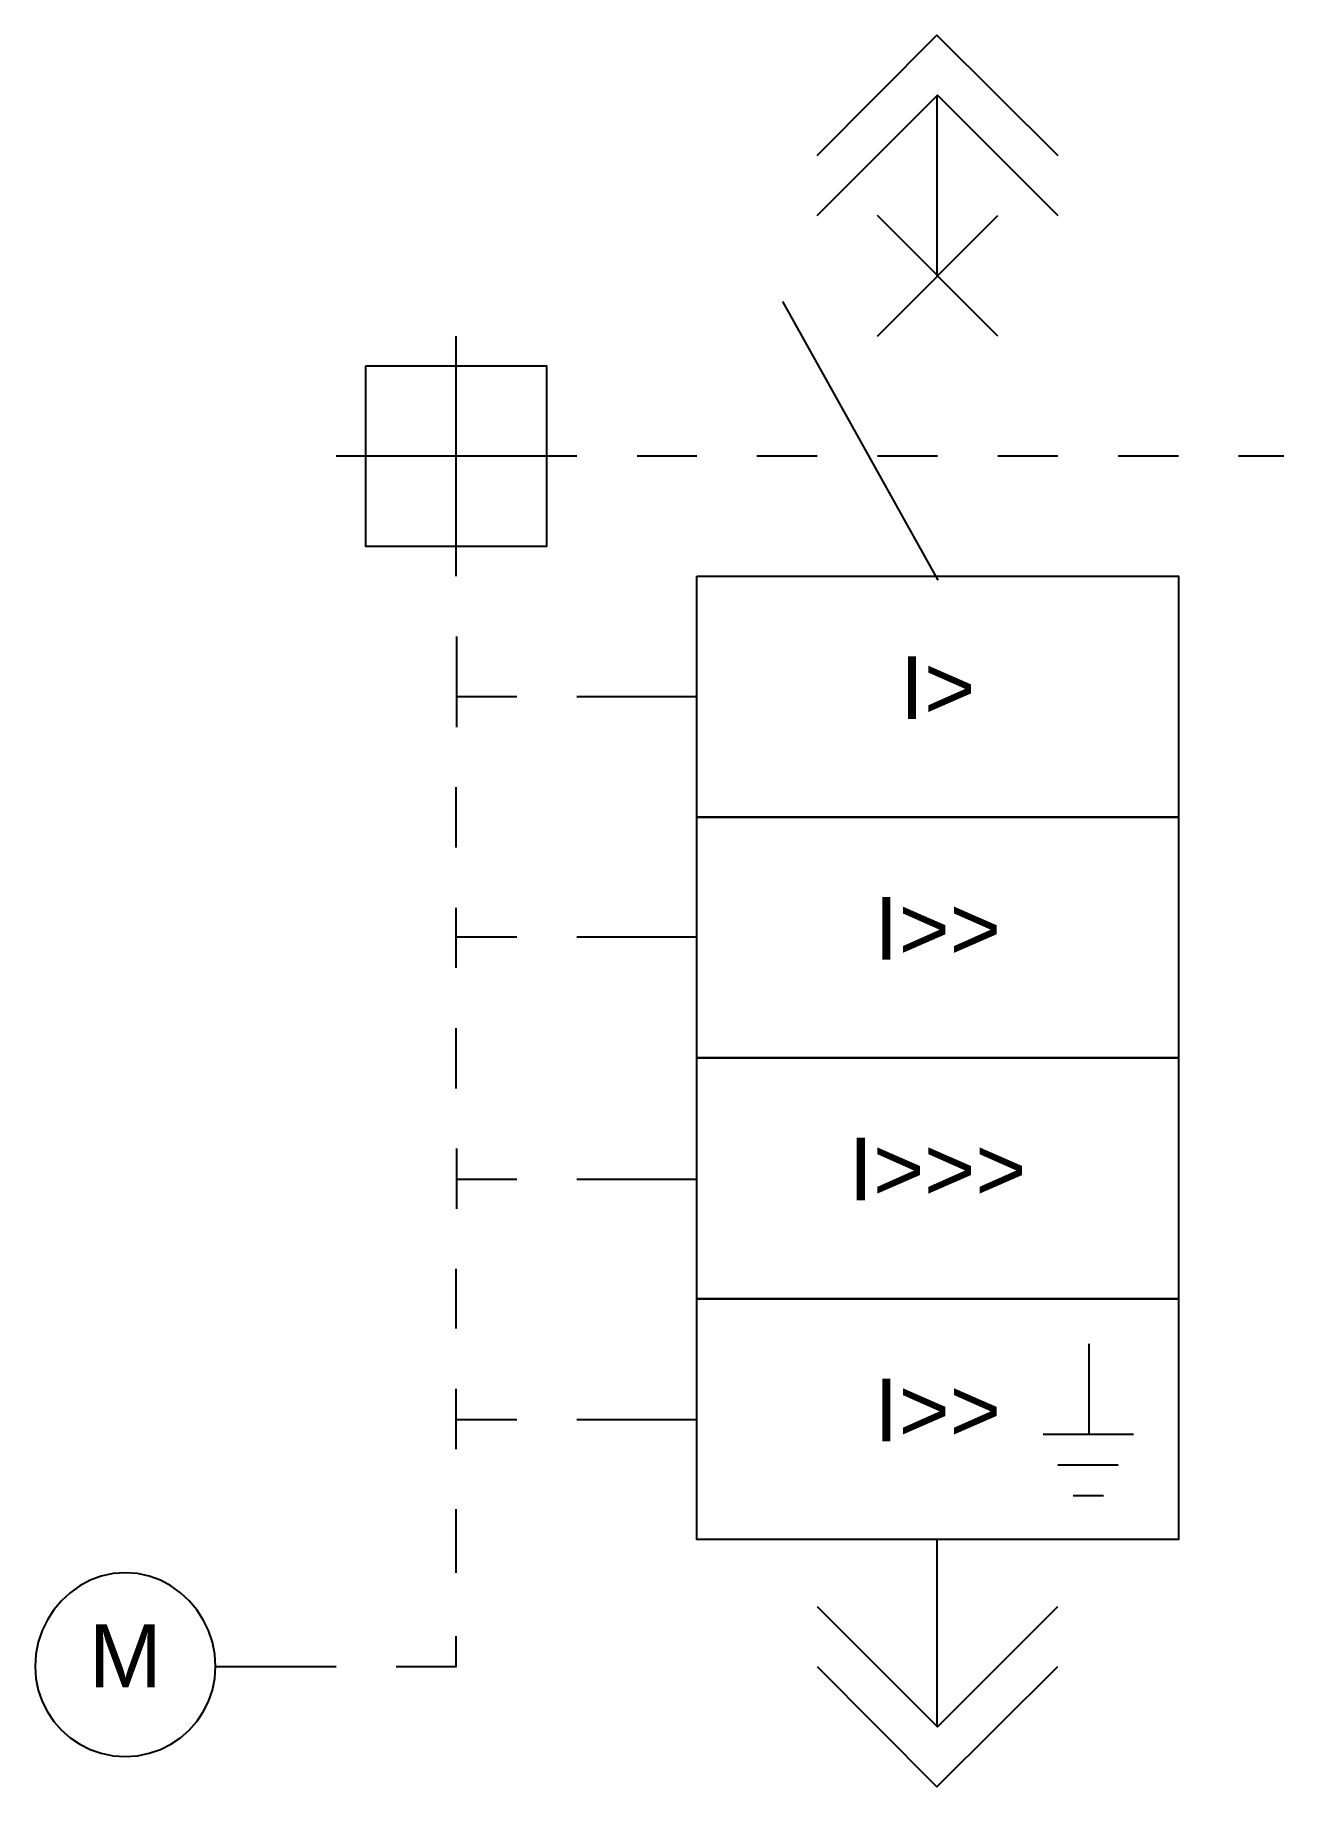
# Model space of a CAD drawing. Header units: millimetres. Extents: x -24.5 to 9.4, y -47.5 to 0.
import ezdxf
from ezdxf.enums import TextEntityAlignment as Align

# ---------------------------------------------------------------- set-up
doc = ezdxf.new("R2010")
doc.units = ezdxf.units.MM
doc.layers.get('0').update_dxf_attribs({"linetype": 'CONTINUOUS'})
doc.styles.add('ARIAL', font='arial.ttf')

# ---------------------------------------------------------------- blocks, each defined once
blk = doc.blocks.new('291_E_LV_SLD_IEC60617_mccb_motorized_drawout')
at = {"true_color": 0x0000ff}
for p, q in [((0, -1.632), (0, -6.529)), ((1.652, -8.162), (-1.613, -4.897)), ((-1.613, -8.162), (1.652, -4.897)), ((0.034, -14.779), (-4.172, -7.221)), ((-13.039, -8.162), (-13.039, -14.676)), ((-16.289, -11.412), (-9.76, -11.412)), ((-8.127, -11.412), (-6.51, -11.412)), ((-4.877, -11.412), (-3.245, -11.412)), ((-1.613, -11.412), (0.02, -11.412)), ((1.652, -11.412), (3.284, -11.412)), ((4.917, -11.412), (6.549, -11.412)), ((8.181, -11.412), (9.412, -11.412)), ((-13.025, -17.931), (-11.392, -17.931)), ((-9.76, -17.931), (-6.51, -17.931)), ((-13.039, -20.397), (-13.039, -22.029)), ((-13.039, -23.662), (-13.039, -25.294)), ((-13.025, -24.451), (-11.392, -24.451)), ((-9.76, -24.451), (-6.51, -24.451)), ((-13.039, -26.926), (-13.039, -28.559)), ((-13.025, -31.02), (-11.392, -31.02)), ((-9.76, -31.02), (-6.51, -31.02)), ((-13.039, -33.456), (-13.039, -35.074)), ((4.118, -35.485), (4.118, -37.941)), ((-13.039, -36.706), (-13.039, -38.338)), ((-13.025, -37.539), (-11.392, -37.539)), ((-9.76, -37.539), (-6.51, -37.539)), ((2.887, -37.931), (5.328, -37.931)), ((3.284, -38.765), (4.917, -38.765)), ((3.696, -39.598), (4.52, -39.598)), ((-13.039, -39.971), (-13.039, -41.69)), ((0, -40.794), (0, -45.868)), ((-13.039, -43.412), (-13.039, -44.235)), ((-19.554, -44.235), (-16.289, -44.235)), ((-14.657, -44.235), (-13.025, -44.235))]:
    blk.add_line(p, q, dxfattribs=at)
for points in [[(-3.245, -3.265), (0, 0), (3.284, -3.265)], [(-3.245, -4.897), (0.02, -1.632), (3.284, -4.897)], [(-13.025, -16.309), (-13.025, -17.941), (-13.025, -18.765)], [(-13.025, -30.191), (-13.025, -31), (-13.025, -31.824)], [(-3.245, -42.603), (0.02, -45.868), (3.284, -42.603)], [(-3.245, -44.235), (0, -47.5), (3.284, -44.235)]]:
    blk.add_lwpolyline(points, dxfattribs=at)
for points in [[(-15.48, -8.971), (-10.583, -8.971), (-10.583, -13.868), (-15.48, -13.868)], [(-6.51, -14.676), (6.549, -14.676), (6.549, -21.205), (-6.51, -21.205)], [(-6.51, -21.206), (6.549, -21.206), (6.549, -27.735), (-6.51, -27.735)], [(-6.51, -27.735), (6.549, -27.735), (6.549, -34.264), (-6.51, -34.264)], [(-6.51, -34.265), (6.549, -34.265), (6.549, -40.794), (-6.51, -40.794)], [(-19.554, -44.23), (-19.576, -43.896), (-19.642, -43.572), (-19.747, -43.262), (-19.889, -42.97), (-20.065, -42.699), (-20.272, -42.453), (-20.508, -42.234), (-20.768, -42.048), (-21.051, -41.897), (-21.354, -41.784), (-21.673, -41.714), (-22.005, -41.69), (-22.336, -41.714), (-22.654, -41.784), (-22.956, -41.897), (-23.238, -42.048), (-23.498, -42.234), (-23.733, -42.453), (-23.94, -42.699), (-24.116, -42.97), (-24.258, -43.262), (-24.363, -43.572), (-24.429, -43.896), (-24.451, -44.23), (-24.429, -44.561), (-24.363, -44.879), (-24.258, -45.181), (-24.116, -45.463), (-23.94, -45.723), (-23.733, -45.959), (-23.498, -46.165), (-23.238, -46.341), (-22.956, -46.483), (-22.654, -46.588), (-22.336, -46.654), (-22.005, -46.676), (-21.673, -46.654), (-21.354, -46.588), (-21.051, -46.483), (-20.768, -46.341), (-20.508, -46.165), (-20.272, -45.959), (-20.065, -45.723), (-19.889, -45.463), (-19.747, -45.181), (-19.642, -44.879), (-19.576, -44.561), (-19.554, -44.23)]]:
    blk.add_lwpolyline(points, close=True, dxfattribs=at)
at = {"true_color": 0x0000ff, "style": 'ARIAL'}
for s, p in [('I>', (0.019, -18.541)), ('I>>', (0.019, -25.071)), ('I>>>', (0.019, -31.599)), ('I>>', (0.019, -38.13)), ('M', (-22.002, -44.795))]:
    blk.add_text(s, height=1.7, dxfattribs=at).set_placement(p, align=Align.CENTER)
blk.add_attdef('TAG', text='', height=2.5, dxfattribs=at).set_placement((-26.451, -2.2), align=Align.RIGHT)
at = {"color": 7, "style": 'ARIAL'}
for tag, p in [('RATED_CURRENT', (-26.451, -9)), ('BREAKING_CAPACITY', (-26.451, -12)), ('TRIP_UNIT', (-26.451, -15)), ('MANUFACTURER', (-26.451, -18))]:
    blk.add_attdef(tag, text='', height=1.7, dxfattribs=at).set_placement(p, align=Align.RIGHT)

msp = doc.modelspace()

# ---------------------------------------------------------------- block references
msp.add_blockref('291_E_LV_SLD_IEC60617_mccb_motorized_drawout', (0, 0))

doc.saveas('drawing.dxf')
